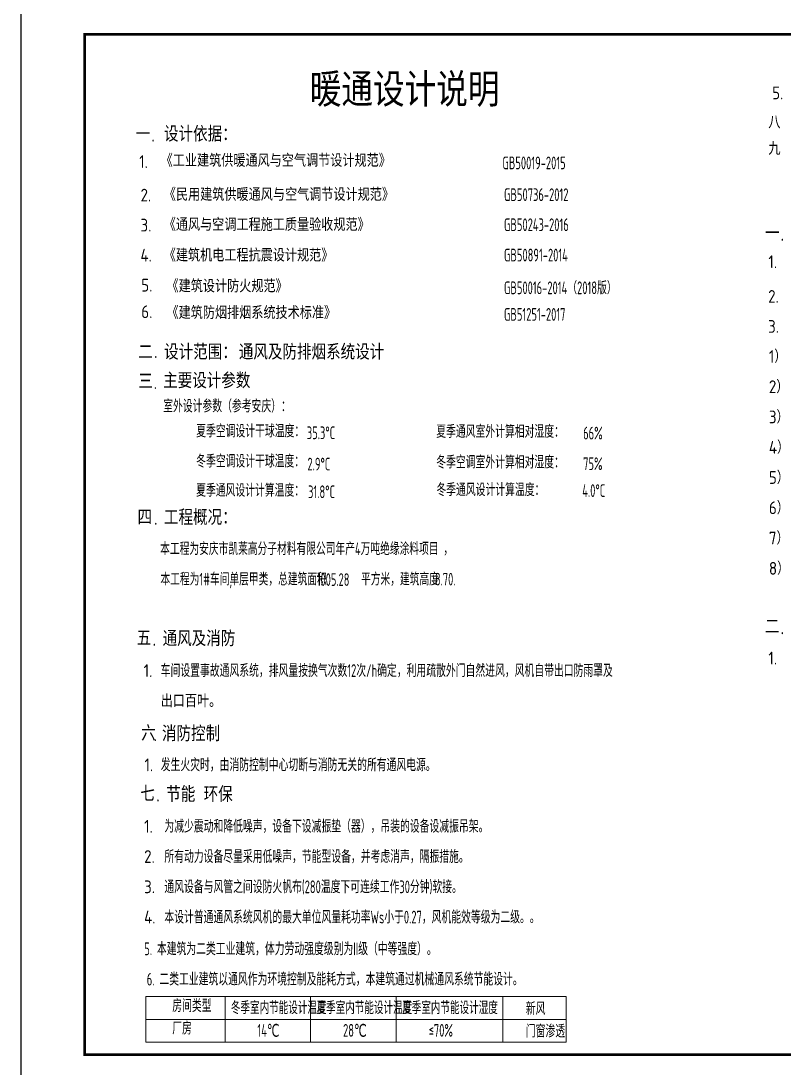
# Model space of a CAD drawing. Extents: x 4773402 to 7068445, y -422737 to 2032183.
# Drawn here: x 4773407 to 4803330, y -320862 to -279812 of the extents above; entities that cross this region are included whole.
import ezdxf

# ---------------------------------------------------------------- set-up
doc = ezdxf.new("R2010")
doc.units = 0
doc.header["$LTSCALE"] = 1000
doc.header["$MEASUREMENT"] = 0
doc.layers.add('PUB_TEXT', color=7, linetype='CONTINUOUS')
doc.layers.add('TH_TITLE', color=7, linetype='CONTINUOUS')
doc.styles.get("Standard").update_dxf_attribs({"font": 'SCEIE', "bigfont": 'SCEIC'})

msp = doc.modelspace()

# ---------------------------------------------------------------- linework, layer by layer
at = {"layer": 'PUB_TEXT', "lineweight": 0}
for p, q in [((4778304.9, -318058.5), (4794789.1, -318058.5)), ((4778304.9, -318058.5), (4778304.9, -319842.4)), ((4781408.9, -318058.5), (4781408.9, -319842.4)), ((4784766.6, -318058.5), (4784766.6, -319842.4)), ((4788124.2, -318058.5), (4788124.2, -319842.4)), ((4792308.8, -318058.5), (4792308.8, -319842.4)), ((4794789.1, -318058.5), (4794789.1, -319842.4)), ((4778304.9, -318958.5), (4794789.1, -318958.5)), ((4778304.9, -319842.4), (4794789.1, -319842.4))]:
    msp.add_line(p, q, dxfattribs=at)
at = {"layer": 'TH_TITLE'}
msp.add_lwpolyline([(4773407.2, -321337.3), (4832807.2, -321337.3), (4832807.2, -279337.3), (4773407.2, -279337.3)], close=True, dxfattribs=at)
at = {"layer": 'TH_TITLE', "const_width": 100}
msp.add_lwpolyline([(4775907.2, -320337.3), (4831807.2, -320337.3), (4831807.2, -280337.3), (4775907.2, -280337.3)], close=True, dxfattribs=at)

# ---------------------------------------------------------------- texts
at = {"layer": 'PUB_TEXT', "lineweight": 0}
for s, height, p in [('暖通设计说明', 1305.25, (4784731.3, -283171.8)), ('5.', 500, (4802862.8, -282883.5)), ('八', 500, (4802714.3, -284029.8)), ('设计依据：', 600, (4779016.6, -284544.9)), ('一', 600, (4777908.8, -284544.9)), ('.', 600, (4778515.6, -284544.9)), ('九', 500, (4802714.3, -285062.9)), ('1.  ', 500, (4778045.5, -285576.2)), ('《工业建筑供暖通风与空气调节设计规范》', 500, (4778886.9, -285532.5)), ('2.  ', 500, (4778098.2, -286889.9)), ('2.  ', 500, (4778098.2, -286889.9)), ('《民用建筑供暖通风与空气调节设计规范》', 500, (4779009.7, -286866.8)), ('3.  ', 500, (4778095.8, -288068)), ('《通风与空调工程施工质量验收规范》', 500, (4779007.2, -288045)), ('一', 600, (4802579.2, -288430.2)), ('.', 600, (4803186, -288430.2)), ('4.  ', 500, (4778093.4, -289246.2)), ('《建筑机电工程抗震设计规范》', 500, (4779007.2, -289246.2)), ('1.  ', 500, (4802715.9, -289504.8)), ('5.', 500, (4778125.5, -290421.9)), ('《建筑设计防火规范》', 500, (4779115.4, -290455.6)), ('2.  ', 500, (4802706, -290861.1)), ('2.  ', 500, (4802706, -290861.1)), ('6.', 500, (4778125.5, -291463.9)), ('《建筑防烟排烟系统技术标准》', 500, (4779115.4, -291497.6)), ('3.  ', 500, (4802703.6, -292039.3)), ('二', 600, (4778009, -293090.7)), ('设计范围：', 600, (4779021.3, -293090.7)), ('通风及防排烟系统设计', 600, (4781952.1, -293090.7)), ('1）', 500, (4802735.8, -293215)), ('. ', 600, (4778620.4, -293027.7)), ('三', 600, (4778009, -294237.9)), ('主要设计参数', 600, (4778983.5, -294214.3)), ('2）', 500, (4802735.8, -294401.6)), ('.  ', 500, (4778615.7, -294237.9)), ('3）', 500, (4802735.8, -295588.2)), ('4）', 500, (4802735.8, -296774.8)), ('5）', 500, (4802735.8, -297961.4)), ('6）', 500, (4802735.8, -299148)), ('四', 600, (4777978.2, -299568.3)), ('工程概况：', 600, (4779015.5, -299573.6)), ('. ', 600, (4778620.4, -299568.3)), ('7）', 500, (4802735.8, -300334.5)), ('8）', 500, (4802735.8, -301521.1)), ('二', 600, (4802579.2, -303855.9)), ('五', 600, (4777945.9, -304304.1)), ('通风及消防', 600, (4778961.9, -304324.7)), ('.', 600, (4803186, -303855.9)), ('.', 600, (4778562.1, -304310.5)), ('1.  ', 500, (4802715.9, -305042.5)), ('1.', 500, (4778219.9, -305530.9)), ('出口百叶。', 500, (4778888.2, -306717.5)), ('六', 600, (4778120, -308035.4)), ('消防控制', 600, (4778937.8, -308051.9)), ('.', 500, (4778616, -308040.5)), ('1.', 500, (4778249.3, -309226.5)), ('七', 600, (4778088.8, -310407.8)), ('节能 环保', 600, (4779104.8, -310428.4)), ('.', 600, (4778705, -310414.2)), ('1.', 500, (4778237.3, -311634.7)), ('2.', 500, (4778237.3, -312821.3)), ('3.', 500, (4778237.3, -314007.8)), ('4.', 500, (4778237.3, -315194.4))]:
    msp.add_text(s, height=height, dxfattribs=at).set_placement(p)
for s, width, p in [('GB50019-2015', 0.7, (4792286.2, -285628.5)), ('GB50736-2012', 0.7, (4792348.8, -286873.1)), ('GB50243-2016', 0.7, (4792346.3, -288051.3)), ('GB50891-2014', 0.7, (4792346.3, -289240.7)), ('GB50016-2014（2018版）', 0.7, (4792346.3, -290525)), ('GB51251-2017', 0.7, (4792346.3, -291567)), ('室外设计参数（参考安庆）：', 0.7, (4778985.2, -295160.3)), ('夏季空调设计干球温度：', 0.7, (4780280.1, -296139.9)), ('35.3%%DC', 0.7, (4784617.5, -296208.7)), ('夏季通风室外计算相对湿度：', 0.7, (4789690.9, -296159)), ('66%%%', 0.7, (4795451.6, -296220.5)), ('冬季空调设计干球温度：', 0.7, (4780276.5, -297320.7)), ('2.9%%DC', 0.7, (4784641.9, -297434.2)), ('冬季空调室外计算相对湿度：', 0.7, (4789690.9, -297359.4)), ('75%%%', 0.7, (4795451.6, -297420.9)), ('夏季通风设计计算温度：', 0.7, (4780276.5, -298464.9)), ('31.8%%DC', 0.7, (4784665.7, -298521.8)), ('冬季通风设计计算温度：', 0.7, (4789697.8, -298441.7)), ('4.0%%DC', 0.7, (4795415.4, -298474.8)), ('车间设置事故通风系统，排风量按换气次数12次/h确定，利用疏散外门自然进风，风机自带出口防雨罩及', 0.7, (4778888.2, -305530.9)), ('发生火灾时，由消防控制中心切断与消防无关的所有通风电源。', 0.7, (4778888.2, -309226.5)), ('为减少震动和降低噪声，设备下设减振垫（器），吊装的设备设减振吊架。', 0.7, (4779031.1, -311634.7)), ('所有动力设备尽量采用低噪声，节能型设备，并考虑消声，隔振措施。', 0.7, (4779031.1, -312821.3)), ('通风设备与风管之间设防火帆布(280温度下可连续工作30分钟)软接。', 0.7, (4779031.1, -314007.8)), ('本设计普通通风系统风机的最大单位风量耗功率Ws小于0.27，风机能效等级为二级。。', 0.7, (4779031.1, -315194.4)), ('5. 本建筑为二类工业建筑，体力劳动强度级别为II级（中等强度）。', 0.7, (4778243.5, -316439.1)), ('6. 二类工业建筑以通风作为环境控制及能耗方式，本建筑通过机械通风系统节能设计。', 0.7, (4778341.5, -317627.7)), ('房间类型', 0.7, (4779340.9, -318667.9)), ('冬季室内节能设计温度', 0.6, (4781639.8, -318749.5)), ('夏季室内节能设计温度', 0.6, (4784997.4, -318749.5)), ('夏季室内节能设计湿度', 0.6, (4788355.1, -318749.5)), ('新风', 0.7, (4793204.1, -318780.6)), ('厂房', 0.7, (4779340.9, -319551.8)), ('14℃', 0.7, (4782680, -319633.4)), ('28℃', 0.7, (4786037.7, -319633.4)), ('≤70%%%', 0.7, (4789395.4, -319633.4)), ('门窗渗透', 0.7, (4793204.1, -319664.5))]:
    msp.add_text(s, height=500, dxfattribs=dict(at, width=width)).set_placement(p)
at = {"layer": 'PUB_TEXT', "color": 2, "width": 0.7}
for s, height, p in [('本工程为安庆市凯莱高分子材料有限公司年产4万吨绝缘涂料项目 ，', 495.935, (4778867.7, -300753.3)), ('本工程为1#车间,', 495.93, (4778877.9, -301944.5)), ('单层甲类，总建筑面积', 495.93, (4781581.4, -301944.5)), ('1005.28', 495.93, (4785006.8, -301961.1)), ('平方米，建筑高度', 495.93, (4786741.4, -301944.5)), (':8.70.', 495.93, (4789543.3, -301944.5))]:
    msp.add_text(s, height=height, dxfattribs=at).set_placement(p)

doc.saveas('drawing.dxf')
